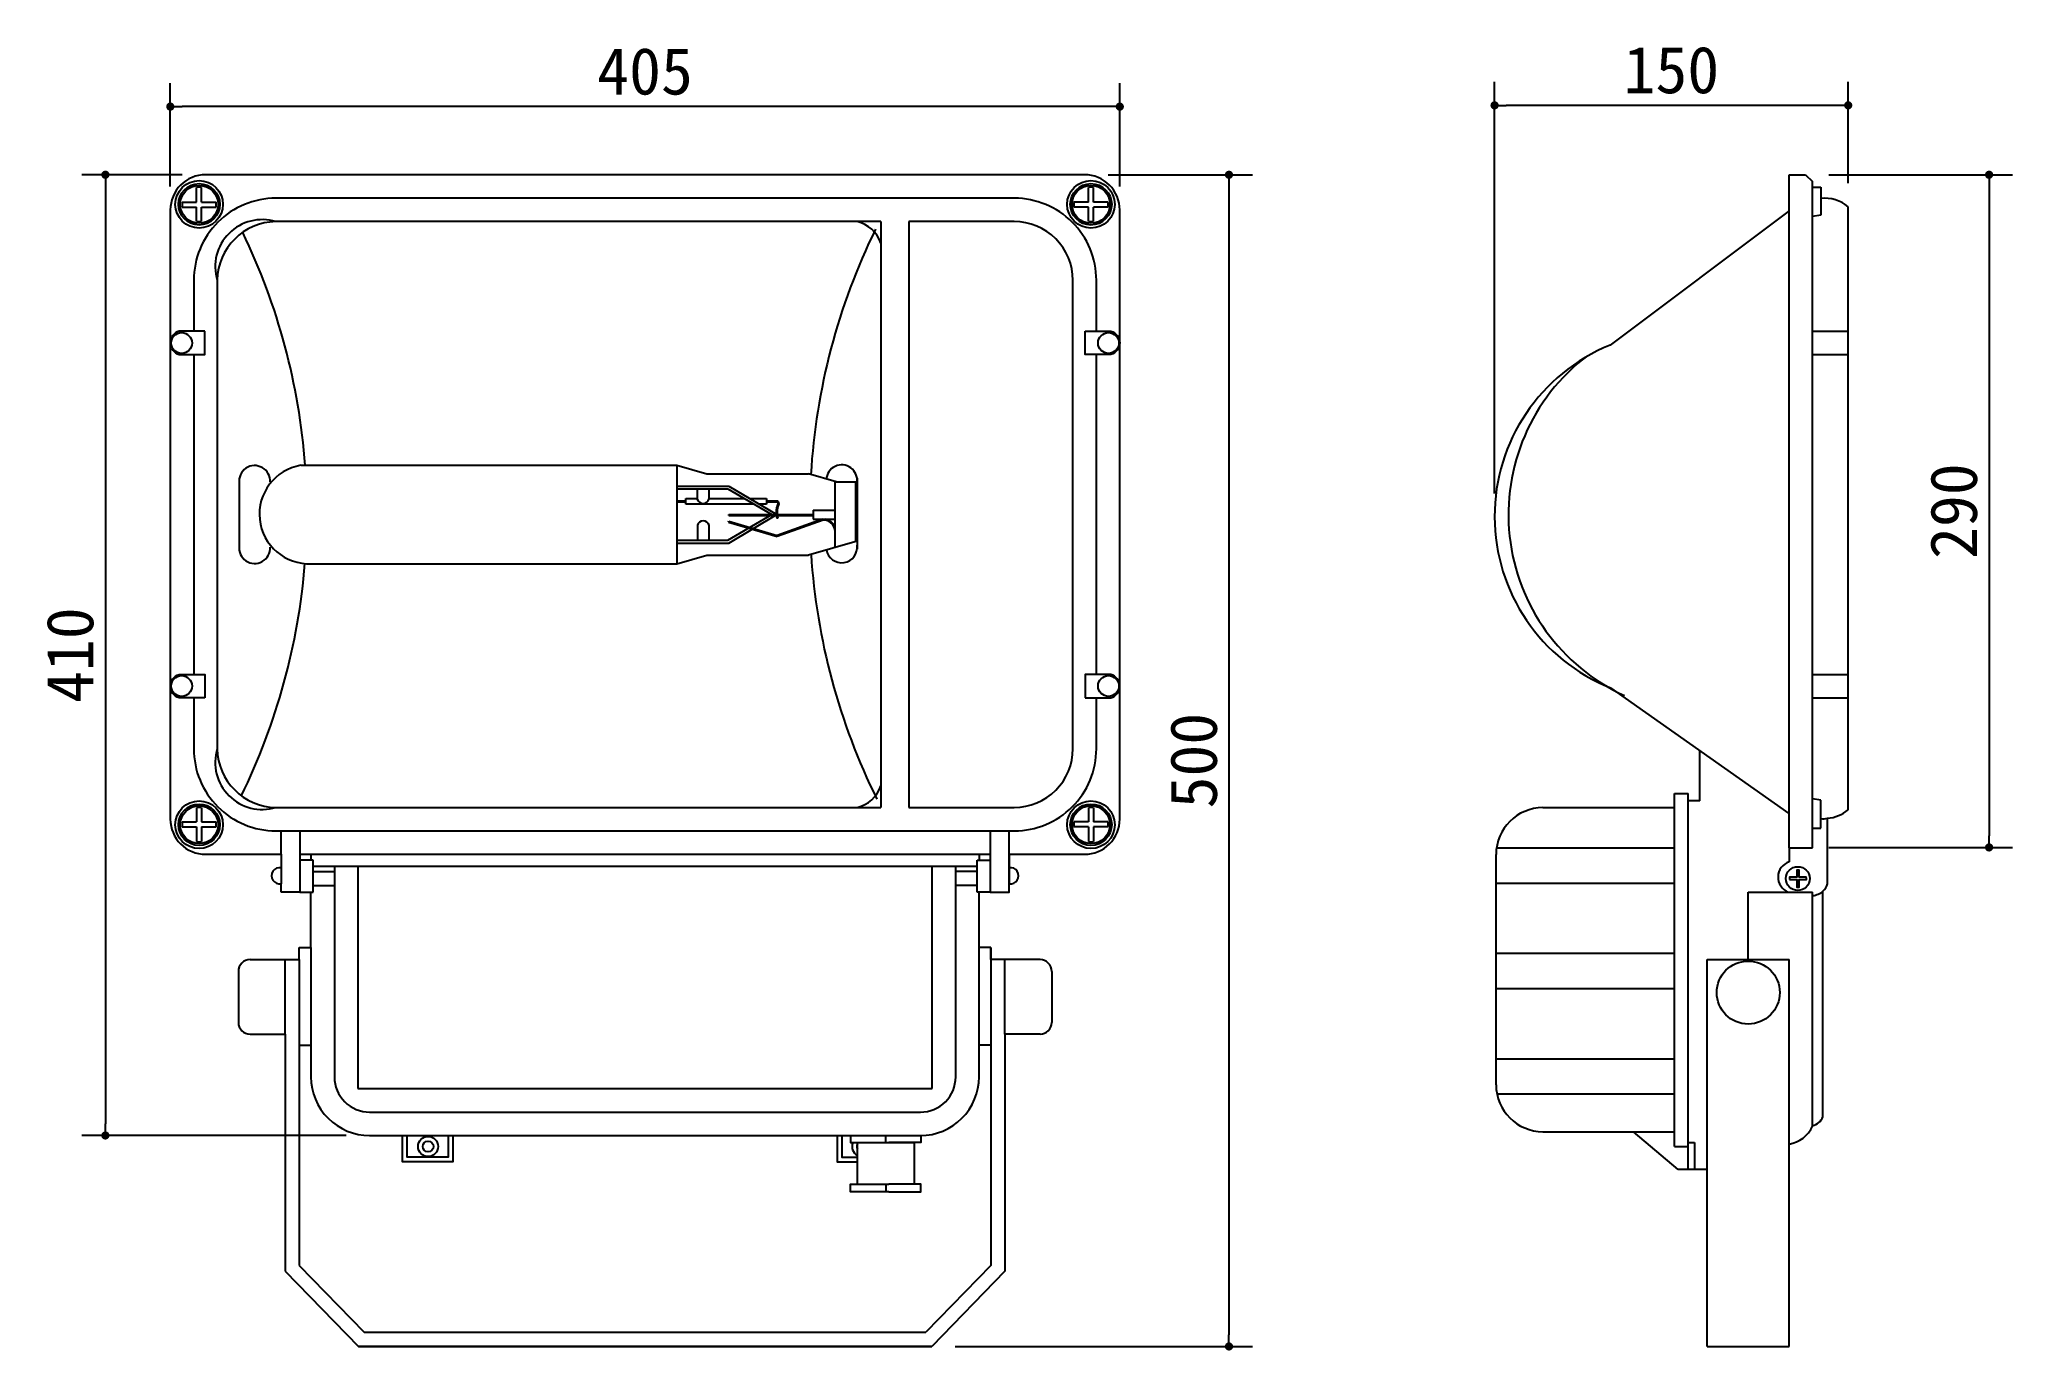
# Model space of a CAD drawing. Extents: x 901 to 1743, y 436 to 995.
import ezdxf

# ---------------------------------------------------------------- set-up
doc = ezdxf.new("R2010")
doc.units = 0
doc.header["$MEASUREMENT"] = 0
doc.layers.get('0').update_dxf_attribs({"linetype": 'CONTINUOUS'})
doc.layers.get('DEFPOINTS').update_dxf_attribs({"linetype": 'CONTINUOUS'})
for name, color, linetype in [('3', 3, 'CONTINUOUS'), ('4', 4, 'CONTINUOUS'), ('7', 7, 'CONTINUOUS'), ('DIM', 3, 'CONTINUOUS')]:
    doc.layers.add(name, color=color, linetype=linetype)
doc.styles.add('HZ', font='')
doc.styles.get('HZ').set_extended_font_data('仿宋_GB2312')
doc.dimstyles.get("Standard").update_dxf_attribs({"dimtxt": 0.18, "dimasz": 0.18, "dimexe": 0.18, "dimexo": 0.0625, "dimgap": 0.09, "dimtad": 0, "dimtih": 1, "dimtoh": 1, "dimdec": 4, "dimzin": 0, "dimtxsty": 'STANDARD', "dimcen": 0.09, "dimazin": 3, "dimtfac": 1, "dimtdec": 4, "dimtofl": 0, "dimtmove": 0, "dimatfit": 3, "dimtolj": 1, "dimtzin": 0})

# ---------------------------------------------------------------- blocks, each defined once
blk = doc.blocks.new('_DOT')
at = {"color": 0, "linetype": 'BYBLOCK'}
blk.add_line((-0.35, 0), (-1, 0), dxfattribs=at)
at = {"color": 0, "linetype": 'BYBLOCK', "const_width": 0.35}
blk.add_lwpolyline([(-0.175, 0, 1), (0.175, 0, 1)], format="xyb", close=True, dxfattribs=at)
blk = doc.blocks.new('*D4')
at = {"linetype": 'BYBLOCK'}
for p, q in [((1356.94, 937.45), (1418.52, 937.45)), ((1408.52, 932.45), (1408.52, 442.41)), ((1291.71, 437.41), (1418.52, 437.41))]:
    blk.add_line(p, q, dxfattribs=at)
at = {"layer": 'DEFPOINTS', "color": 0, "linetype": 'BYBLOCK'}
for p in [(1346.94, 937.45), (1281.71, 437.41), (1408.52, 437.41)]:
    blk.add_point(p, dxfattribs=at)
at = {"linetype": 'BYBLOCK', "xscale": 5, "yscale": 5, "zscale": 5}
for p, rotation in [((1408.52, 937.45), 90), ((1408.52, 437.41), 270)]:
    blk.add_blockref('_DOT', p, dxfattribs=dict(at, rotation=rotation))
at = {"color": 0, "linetype": 'BYBLOCK', "insert": (1393.52, 687.43), "char_height": 20, "attachment_point": 5, "rotation": 90, "style": 'HZ'}
blk.add_mtext('\\A1;500', dxfattribs=at)
blk = doc.blocks.new('*D5')
at = {"linetype": 'BYBLOCK'}
for p, q in [((961.94, 937.45), (919.24, 937.45)), ((929.24, 932.45), (929.24, 532.45)), ((1031.94, 527.45), (919.24, 527.45))]:
    blk.add_line(p, q, dxfattribs=at)
at = {"layer": 'DEFPOINTS', "color": 0, "linetype": 'BYBLOCK'}
for p in [(971.94, 937.45), (929.24, 527.45), (1041.94, 527.45)]:
    blk.add_point(p, dxfattribs=at)
at = {"linetype": 'BYBLOCK', "xscale": 5, "yscale": 5, "zscale": 5}
for p, rotation in [((929.24, 937.45), 90), ((929.24, 527.45), 270)]:
    blk.add_blockref('_DOT', p, dxfattribs=dict(at, rotation=rotation))
at = {"color": 0, "linetype": 'BYBLOCK', "insert": (914.24, 732.45), "char_height": 20, "attachment_point": 5, "rotation": 90, "style": 'HZ'}
blk.add_mtext('\\A1;410', dxfattribs=at)
blk = doc.blocks.new('*D6')
at = {"linetype": 'BYBLOCK'}
for p, q in [((956.94, 932.45), (956.94, 976.53)), ((1361.94, 932.45), (1361.94, 976.53)), ((1356.94, 966.53), (961.94, 966.53))]:
    blk.add_line(p, q, dxfattribs=at)
at = {"layer": 'DEFPOINTS', "color": 0, "linetype": 'BYBLOCK'}
for p in [(956.94, 966.53), (956.94, 922.45), (1361.94, 922.45)]:
    blk.add_point(p, dxfattribs=at)
at = {"linetype": 'BYBLOCK', "xscale": 5, "yscale": 5, "zscale": 5, "rotation": 180}
blk.add_blockref('_DOT', (956.94, 966.53), dxfattribs=at)
at = {"linetype": 'BYBLOCK', "xscale": 5, "yscale": 5, "zscale": 5}
blk.add_blockref('_DOT', (1361.94, 966.53), dxfattribs=at)
at = {"color": 0, "linetype": 'BYBLOCK', "insert": (1159.44, 981.53), "char_height": 20, "attachment_point": 5, "style": 'HZ'}
blk.add_mtext('\\A1;405', dxfattribs=at)
blk = doc.blocks.new('*D7')
at = {"linetype": 'BYBLOCK'}
for p, q in [((1521.82, 801.46), (1521.82, 977.08)), ((1672.65, 933.8), (1672.65, 977.08)), ((1667.65, 967.08), (1526.82, 967.08))]:
    blk.add_line(p, q, dxfattribs=at)
at = {"layer": 'DEFPOINTS', "color": 0, "linetype": 'BYBLOCK'}
for p in [(1521.82, 967.08), (1672.65, 923.8), (1521.82, 791.46)]:
    blk.add_point(p, dxfattribs=at)
at = {"linetype": 'BYBLOCK', "xscale": 5, "yscale": 5, "zscale": 5, "rotation": 180}
blk.add_blockref('_DOT', (1521.82, 967.08), dxfattribs=at)
at = {"linetype": 'BYBLOCK', "xscale": 5, "yscale": 5, "zscale": 5}
blk.add_blockref('_DOT', (1672.65, 967.08), dxfattribs=at)
at = {"color": 0, "linetype": 'BYBLOCK', "insert": (1597.23, 982.08), "char_height": 20, "attachment_point": 5, "style": 'HZ'}
blk.add_mtext('\\A1;150', dxfattribs=at)
blk = doc.blocks.new('*D8')
at = {"linetype": 'BYBLOCK'}
for p, q in [((1664.44, 937.45), (1742.76, 937.45)), ((1732.76, 932.45), (1732.76, 655.38)), ((1664.44, 650.38), (1742.76, 650.38))]:
    blk.add_line(p, q, dxfattribs=at)
at = {"layer": 'DEFPOINTS', "color": 0, "linetype": 'BYBLOCK'}
for p in [(1654.44, 937.45), (1654.44, 650.38), (1732.76, 650.38)]:
    blk.add_point(p, dxfattribs=at)
at = {"linetype": 'BYBLOCK', "xscale": 5, "yscale": 5, "zscale": 5}
for p, rotation in [((1732.76, 937.45), 90), ((1732.76, 650.38), 270)]:
    blk.add_blockref('_DOT', p, dxfattribs=dict(at, rotation=rotation))
at = {"color": 0, "linetype": 'BYBLOCK', "insert": (1717.76, 793.91), "char_height": 20, "attachment_point": 5, "rotation": 90, "style": 'HZ'}
blk.add_mtext('\\A1;290', dxfattribs=at)

msp = doc.modelspace()

# ---------------------------------------------------------------- hatches: boundary and pattern name
at = {"layer": '3'}
h = msp.add_hatch(dxfattribs=at)
h.set_pattern_fill('ANSI32', color=256, scale=120, angle=315, style=0)
h.set_pattern_definition([(0, (-830.528, 470.16), (1e-14, 45), []), (0, (-815.528, 455.16), (1e-14, 45), [])])
h.paths.add_polyline_path([(1598.57, 667.35), (1542.45, 667.35, 0.414214), (1522.45, 647.35), (1522.45, 549.07, 0.414214), (1542.45, 529.07), (1598.57, 529.07)])

# ---------------------------------------------------------------- linework, layer by layer
for p, q in [((968.15, 925.71), (968.15, 932.05)), ((970.23, 925.71), (970.23, 932.06)), ((1348.65, 925.71), (1348.65, 932.06)), ((1350.74, 925.71), (1350.74, 932.05)), ((1661.05, 927.36), (1661.05, 920.16)), ((961.98, 925.71), (968.15, 925.71)), ((962.03, 923.62), (968.15, 923.62)), ((968.15, 917.61), (968.15, 923.62)), ((970.23, 925.71), (976.47, 925.71)), ((970.23, 923.62), (976.43, 923.62)), ((970.23, 917.6), (970.23, 923.62)), ((1260.02, 917.45), (1001.94, 917.45)), ((1260.02, 917.45), (1260.02, 667.45)), ((1272.02, 917.45), (1272.02, 667.45)), ((1348.65, 925.71), (1342.41, 925.71)), ((1348.65, 923.62), (1342.46, 923.62)), ((1348.65, 917.6), (1348.65, 923.62)), ((1356.91, 925.71), (1350.74, 925.71)), ((1350.74, 917.61), (1350.74, 923.62)), ((1356.86, 923.62), (1350.74, 923.62)), ((1661.05, 920.16), (1657.45, 919.61)), ((976.94, 892.45), (976.94, 692.45)), ((1657.45, 870.68), (1672.45, 870.68)), ((1657.45, 860.74), (1672.45, 860.74)), ((1012.59, 813.45), (1173.06, 813.45)), ((1173.06, 813.45), (1173.06, 771.45)), ((1173.06, 813.45), (1173.06, 806.85)), ((1173.06, 813.45), (1185.85, 809.75)), ((1185.85, 809.75), (1229.2, 809.75)), ((1240.92, 806.35), (1229.2, 809.75)), ((986.34, 807.61), (986.34, 777.29)), ((1173.06, 804.61), (1195.11, 804.61)), ((1173.06, 803.37), (1194.71, 803.37)), ((1181.71, 803.37), (1181.73, 799.02)), ((1186.68, 803.37), (1186.7, 799.04)), ((1194.71, 803.37), (1213.48, 792.45)), ((1195.11, 804.61), (1215.62, 792.45)), ((1240.44, 806.35), (1240.44, 778.41)), ((1240.44, 806.35), (1249.86, 806.35)), ((1249.17, 806.35), (1249.17, 780.94)), ((1249.86, 807.92), (1249.86, 777.6)), ((1176.78, 796.85), (1176.78, 799.28)), ((1176.78, 799.28), (1181.73, 799.28)), ((1205.91, 796.85), (1176.78, 796.85)), ((1194.71, 781.53), (1213.48, 792.45)), ((1195.11, 780.29), (1215.62, 792.45)), ((1195.17, 792.45), (1231.19, 792.45)), ((1195.17, 792.07), (1195.17, 792.45)), ((1195.17, 792.07), (1231.19, 792.07)), ((1204.1, 799.28), (1211.26, 799.28)), ((1211.26, 796.85), (1208.19, 796.85)), ((1211.26, 799.28), (1211.26, 796.85)), ((1231.19, 794.37), (1240.44, 794.37)), ((1231.19, 794.37), (1231.19, 790.43)), ((1195.1, 789.19), (1195.14, 789.57)), ((1195.1, 789.19), (1215.85, 783.08)), ((1195.14, 789.57), (1215.83, 783.48)), ((1216.03, 790.94), (1215.66, 790.85)), ((1235.17, 790.43), (1215.83, 783.48)), ((1235.39, 790.11), (1215.85, 783.08)), ((1231.19, 790.43), (1240.44, 790.43)), ((1173.06, 781.53), (1194.71, 781.53)), ((1173.06, 780.29), (1195.11, 780.29)), ((1173.06, 771.45), (1185.85, 775.16)), ((1185.85, 775.16), (1229.2, 775.16)), ((1249.86, 781.14), (1229.2, 775.16)), ((1017.07, 771.45), (1173.06, 771.45)), ((1657.45, 724.16), (1672.45, 724.16)), ((1657.45, 714.22), (1672.45, 714.22)), ((968.15, 667.29), (968.15, 661.28)), ((970.23, 667.3), (970.23, 661.28)), ((1001.94, 667.45), (1260.02, 667.45)), ((1348.65, 667.3), (1348.65, 661.28)), ((1350.74, 667.29), (1350.74, 661.28)), ((1661.05, 670.53), (1657.45, 671.09)), ((1661.05, 658.53), (1661.05, 670.53)), ((961.98, 659.2), (968.15, 659.2)), ((962.03, 661.28), (968.15, 661.28)), ((968.15, 659.2), (968.15, 652.85)), ((970.23, 661.28), (976.43, 661.28)), ((970.23, 659.2), (970.23, 652.84)), ((970.23, 659.2), (976.47, 659.2)), ((1004.17, 647.45), (1004.17, 657.45)), ((1012.23, 657.45), (1012.23, 631.33)), ((1306.66, 657.45), (1306.66, 631.33)), ((1314.71, 647.45), (1314.71, 657.45)), ((1348.65, 659.2), (1342.41, 659.2)), ((1348.65, 661.28), (1342.46, 661.28)), ((1348.65, 659.2), (1348.65, 652.84)), ((1356.86, 661.28), (1350.74, 661.28)), ((1356.91, 659.2), (1350.74, 659.2)), ((1350.74, 659.2), (1350.74, 652.85)), ((1657.45, 658.53), (1661.05, 658.53)), ((1647.45, 650.16), (1657.45, 650.16)), ((1647.45, 650.16), (1647.45, 644.23)), ((1004.17, 641.68), (1004.17, 634.91)), ((1017.81, 644.91), (1012.23, 644.91)), ((1012.23, 644.91), (1012.23, 631.33)), ((1017.81, 631.33), (1017.81, 644.91)), ((1017.81, 642.45), (1301.08, 642.45)), ((1017.81, 640.14), (1026.94, 640.14)), ((1036.94, 642.45), (1036.94, 547.45)), ((1281.94, 547.45), (1281.94, 642.45)), ((1301.08, 640.14), (1291.94, 640.14)), ((1301.08, 644.91), (1306.66, 644.91)), ((1301.08, 631.33), (1301.08, 644.91)), ((1306.66, 644.91), (1306.66, 631.33)), ((1314.71, 641.68), (1314.71, 634.91)), ((1016.94, 631.33), (1017.81, 631.33)), ((1017.81, 634.18), (1026.94, 634.18)), ((1301.08, 634.18), (1291.94, 634.18)), ((1301.94, 631.33), (1301.08, 631.33)), ((1629.95, 602.48), (1629.95, 631.33)), ((1629.95, 631.33), (1657.45, 631.33)), ((1657.45, 531.41), (1657.45, 631.33)), ((1306.94, 607.6), (1306.94, 471.97)), ((1005.94, 570.69), (1005.94, 602.48)), ((1011.94, 602.48), (1011.94, 471.97)), ((1306.94, 602.48), (1306.94, 471.97)), ((1312.94, 570.69), (1312.94, 602.48)), ((1011.94, 566.06), (1016.94, 566.06)), ((1306.94, 566.06), (1301.94, 566.06)), ((1306.94, 566.06), (1301.94, 566.06)), ((1036.94, 547.45), (1281.94, 547.45)), ((1262.21, 524.39), (1262.21, 527.45)), ((1581.14, 529.07), (1598.57, 529.07)), ((1598.57, 522.7), (1604.45, 522.7)), ((1604.45, 524.45), (1607.11, 524.45)), ((1607.11, 524.45), (1607.11, 512.98)), ((1647.45, 523.76), (1647.45, 529.07)), ((1262.21, 506.64), (1262.21, 503.36)), ((1011.94, 471.97), (1039.67, 443.45)), ((1306.94, 471.97), (1279.21, 443.45)), ((1306.94, 471.97), (1279.21, 443.45)), ((1039.67, 443.45), (1279.21, 443.45))]:
    msp.add_line(p, q, dxfattribs=at)
for points in [[(1351.94, 870.68), (1351.94, 892.45, 0.414214), (1316.94, 927.45), (1001.94, 927.45, 0.414214), (966.94, 892.45), (966.94, 870.68)], [(1272.02, 667.45), (1316.94, 667.45, 0.414214), (1341.94, 692.45), (1341.94, 892.45, 0.414214), (1316.94, 917.45), (1272.02, 917.45)], [(1211.26, 798.25), (1215.92, 798.25, -0.364101), (1216.31, 796.52, 0.148926), (1216.03, 790.94)], [(1211.26, 797.86), (1215.78, 797.86, -0.336286), (1215.95, 796.68, 0.149644), (1215.66, 790.85)], [(1186.72, 781.53), (1186.72, 787.85, 0.749752), (1181.75, 787.85), (1181.75, 781.53)], [(966.94, 714.22), (966.94, 692.45, 0.414214), (1001.94, 657.45), (1316.94, 657.45, 0.414214), (1351.94, 692.45), (1351.94, 714.22)], [(1026.94, 642.45), (1026.94, 552.45, 0.414214), (1041.94, 537.45), (1276.94, 537.45, 0.414214), (1291.94, 552.45), (1291.94, 642.45)], [(1647.56, 636.64), (1650.68, 636.64), (1650.68, 633.46, 0.071798), (1651.72, 633.47), (1651.72, 636.64), (1654.81, 636.64, 0.071816), (1654.78, 637.68), (1651.72, 637.68), (1651.72, 640.69, 0.071798), (1650.68, 640.69), (1650.68, 637.68), (1647.58, 637.68), (1647.58, 636.64)], [(1661.9, 631.74, -0.180174), (1657.45, 629.69)]]:
    msp.add_lwpolyline(points, format="xyb", dxfattribs=at)
for points in [[(971.7, 870.68), (960.72, 870.68, 0.749752), (960.72, 860.74), (971.7, 860.74), (971.7, 870.68)], [(1347.19, 870.68), (1358.17, 870.68, -0.749752), (1358.17, 860.74), (1347.19, 860.74), (1347.19, 870.68)], [(971.7, 714.22), (960.72, 714.22, -0.749752), (960.72, 724.16), (971.7, 724.16), (971.7, 714.22)], [(1347.19, 714.22), (1358.17, 714.22, 0.749752), (1358.17, 724.16), (1347.19, 724.16), (1347.19, 714.22)]]:
    msp.add_lwpolyline(points, format="xyb", close=True, dxfattribs=at)
for points in [[(966.94, 860.74), (966.94, 724.16)], [(1351.94, 724.16), (1351.94, 860.74)], [(1173.06, 798.25), (1176.78, 798.25)], [(1173.06, 797.86), (1176.78, 797.86)], [(1186.7, 799.28), (1201.74, 799.28)], [(1306.66, 657.45), (1306.66, 631.33), (1314.71, 631.33), (1314.71, 657.45)], [(1012.23, 647.45), (1306.66, 647.45)], [(1016.94, 647.45), (1016.94, 644.91)], [(1301.94, 647.45), (1301.94, 644.91)], [(1077.46, 527.45), (1077.46, 516.18), (1055.99, 516.18), (1055.99, 527.45)], [(1075.46, 527.45), (1075.46, 518.18), (1057.99, 518.18), (1057.99, 527.45)], [(1241.43, 527.45), (1241.43, 516.18), (1250.02, 516.18)], [(1243.43, 527.45), (1243.43, 518.18), (1250.02, 518.18)], [(1247.02, 527.45), (1247.02, 524.39), (1263.39, 524.39)], [(1250.02, 506.64), (1250.02, 524.39), (1274.29, 524.39), (1274.29, 506.64)], [(1277.02, 527.45), (1277.02, 524.39), (1263.39, 524.39)], [(1263.39, 503.36), (1247.02, 503.36), (1247.02, 506.64), (1263.39, 506.64)], [(1263.39, 503.36), (1277.02, 503.36), (1277.02, 506.64), (1263.39, 506.64)]]:
    msp.add_lwpolyline(points, dxfattribs=at)
for centre, radius in [((969.23, 924.83), 10.16), ((1349.66, 924.83), 10.16), ((969.23, 924.83), 8.84), ((969.23, 924.83), 8.07), ((1349.66, 924.83), 8.84), ((1349.66, 924.83), 8.07), ((961.76, 865.64), 4.44), ((1357.13, 865.64), 4.44), ((961.76, 719.26), 4.44), ((1357.13, 719.26), 4.44), ((969.23, 660.07), 10.16), ((969.23, 660.07), 8.84), ((969.23, 660.07), 8.07), ((1349.66, 660.07), 10.16), ((1349.66, 660.07), 8.84), ((1349.66, 660.07), 8.07), ((1651.18, 637.08), 5.08), ((1630.02, 588.43), 13.44), ((1066.88, 522.74), 4.29), ((1066.88, 522.74), 2.29)]:
    msp.add_circle(centre, radius, dxfattribs=at)
for centre, radius, start, end in [((969.23, 924.83), 7.3, 82.06856, 98.49534), ((1349.66, 924.83), 7.3, 81.50466, 97.93144), ((969.23, 924.83), 7.3, 173.09608, 189.52699), ((969.23, 924.83), 7.3, 261.50466, 277.93144), ((996.16, 898.24), 20.07, 73.23945, 196.76055), ((969.23, 924.83), 7.3, 350.47301, 6.90392), ((1002.37, 892.02), 25.43, 90.96978, 179.03022), ((1246.69, 903.72), 14.09, 18.79848, 77.03801), ((1349.66, 924.83), 7.3, 173.09608, 189.52699), ((1349.66, 924.83), 7.3, 262.06856, 278.49534), ((1349.66, 924.83), 7.3, 350.47301, 6.90392), ((740.28, 793.23), 274.91, 4.21754, 25.79475), ((1504.59, 793.23), 274.91, 153.88116, 176.61433), ((1612.78, 792.42), 85.06, 127.14878, 245.27405), ((992.88, 806.74), 6.6, 356.3815, 187.58359), ((1016.11, 792.59), 21.16, 99.56346, 272.61253), ((1243.32, 807.05), 6.6, 352.41641, 176.74546), ((992.89, 806.62), 6.58, 185.41867, 185.79741), ((1184.21, 799.75), 2.59, 196.51837, 343.96152), ((1235.47, 785.08), 5.03, 8.26659, 90.82164), ((1235.44, 785.09), 5.41, 22.41797, 80.86588), ((992.88, 778.16), 6.6, 172.41641, 3.6185), ((1504.59, 793.23), 274.91, 183.70652, 206.39541), ((1243.32, 778.47), 6.6, 189.6879, 7.58359), ((740.28, 793.23), 274.91, 333.90123, 355.46661), ((996.16, 686.66), 20.07, 163.23945, 286.76055), ((1002.37, 692.88), 25.43, 180.96978, 269.03022), ((1246.69, 681.18), 14.09, 282.96199, 341.20152), ((969.23, 660.07), 7.3, 82.06856, 98.49534), ((1349.66, 660.07), 7.3, 81.50466, 97.93144), ((969.23, 660.07), 7.3, 170.47301, 186.90392), ((969.23, 660.07), 7.3, 353.09608, 9.52699), ((969.23, 660.07), 7.3, 353.09608, 9.52699), ((1349.66, 660.07), 7.3, 170.47301, 186.90392), ((1349.66, 660.07), 7.3, 353.09608, 9.52699), ((1661.76, 672.58), 9.95, 265.87734, 281.80949), ((969.23, 660.07), 7.3, 261.50466, 277.93144), ((1349.66, 660.07), 7.3, 262.06856, 278.49534), ((1649.6, 637.7), 6.87, 108.25431, 248.18345), ((1252.01, 522.74), 4.29, 157.40222, 242.41586), ((1252.01, 522.74), 2.29, 150.0776, 209.9224)]:
    msp.add_arc(centre, radius, start, end, dxfattribs=at)
at = {"layer": '4'}
for p, q in [((1647.45, 937.45), (1654.44, 937.45)), ((1647.45, 922.08), (1647.45, 937.45)), ((1654.44, 937.45), (1657.45, 934.51)), ((1657.45, 932.16), (1657.45, 934.51)), ((1657.45, 932.16), (1661.05, 932.16)), ((1661.05, 932.16), (1661.05, 927.36)), ((1647.45, 922.08), (1571.09, 864.72)), ((1672.65, 666.46), (1672.65, 923.8)), ((1647.45, 664.92), (1571.4, 718.42)), ((1609.32, 670.21), (1609.32, 691.75)), ((1598.57, 673.42), (1604.45, 673.42)), ((1598.57, 667.35), (1598.57, 673.42)), ((1542.45, 667.35), (1598.57, 667.35)), ((1609.32, 670.21), (1604.45, 670.21)), ((1663.8, 634.79), (1663.8, 662.85)), ((1004.17, 647.45), (1004.17, 641.68)), ((1314.71, 647.45), (1314.71, 641.68)), ((1522.45, 549.07), (1522.45, 647.35)), ((1004.17, 631.33), (1004.17, 634.91)), ((1012.23, 631.33), (1004.17, 631.33)), ((1012.23, 631.33), (1016.94, 631.33)), ((1016.94, 607.6), (1016.94, 631.33)), ((1301.94, 607.6), (1301.94, 631.33)), ((1306.66, 631.33), (1301.94, 631.33)), ((1306.66, 631.33), (1314.71, 631.33)), ((1314.71, 631.33), (1314.71, 634.91)), ((1661.9, 535.39), (1661.9, 631.74)), ((1011.94, 607.6), (1016.94, 607.6)), ((1011.94, 602.48), (1011.94, 607.6)), ((1306.94, 607.6), (1301.94, 607.6)), ((1306.94, 602.48), (1306.94, 607.6)), ((990.98, 602.48), (1011.94, 602.48)), ((1327.91, 602.48), (1306.94, 602.48)), ((985.98, 597.48), (985.98, 575.69)), ((1332.91, 597.48), (1332.91, 575.69)), ((990.98, 570.69), (1005.94, 570.69)), ((1005.94, 570.69), (1005.94, 469.54)), ((1327.91, 570.69), (1312.94, 570.69)), ((1312.94, 570.69), (1312.94, 469.54)), ((1542.45, 529.07), (1581.14, 529.07)), ((1600.15, 512.98), (1581.14, 529.07)), ((1647.45, 437.45), (1647.45, 523.76)), ((1612.45, 512.98), (1600.15, 512.98)), ((1612.45, 437.45), (1612.45, 512.98)), ((1005.94, 469.54), (1037.18, 437.41)), ((1312.94, 469.54), (1281.71, 437.41)), ((1037.14, 437.45), (1281.75, 437.45)), ((1281.75, 437.45), (1037.14, 437.45)), ((1612.45, 437.45), (1647.45, 437.45))]:
    msp.add_line(p, q, dxfattribs=at)
msp.add_lwpolyline([(1314.71, 647.45), (1346.94, 647.45, 0.414214), (1361.94, 662.45), (1361.94, 922.45, 0.414214), (1346.94, 937.45), (971.94, 937.45, 0.414214), (956.94, 922.45), (956.94, 662.45, 0.414214), (971.94, 647.45), (1004.17, 647.45)], format="xyb", dxfattribs=at)
for centre, radius, start, end in [((1662.71, 912.08), 15.37, 49.69087, 96.19739), ((1600.66, 791.63), 78.84, 112.0285, 248.21285), ((1542.45, 647.35), 20, 90, 180), ((1662.71, 678.18), 15.37, 274.0734, 310.30913), ((1003.54, 638.29), 3.45, 79.36089, 280.63911), ((1315.35, 638.29), 3.45, 259.36089, 100.63911), ((1657.14, 636.82), 6.96, 313.15409, 343.07303), ((990.98, 597.48), 5, 90, 180), ((1327.91, 597.48), 5, 360, 90), ((990.98, 575.69), 5, 180, 270), ((1327.91, 575.69), 5, 270, 360), ((1542.45, 549.07), 20, 180, 270), ((1645.15, 537.12), 13.56, 279.76241, 335.09779), ((1655.89, 537.9), 6.51, 283.84031, 337.32144)]:
    msp.add_arc(centre, radius, start, end, dxfattribs=at)
at = {"layer": '7'}
for p, q in [((1657.45, 650.16), (1657.45, 932.16)), ((1647.45, 650.16), (1647.45, 922.08)), ((1604.45, 512.98), (1604.45, 673.42)), ((1598.57, 522.7), (1598.57, 667.35)), ((1612.45, 602.48), (1647.45, 602.48)), ((1612.45, 512.98), (1612.45, 602.48)), ((1647.45, 523.76), (1647.45, 602.48))]:
    msp.add_line(p, q, dxfattribs=at)
msp.add_lwpolyline([(1016.94, 607.6), (1016.94, 552.45, 0.414214), (1041.94, 527.45), (1276.94, 527.45, 0.414214), (1301.94, 552.45), (1301.94, 631.33)], format="xyb", dxfattribs=at)

# ---------------------------------------------------------------- dimensions: what is measured, and where the dimension line sits
at = {"layer": 'DIM'}
dim = msp.add_linear_dim(base=(956.94, 966.53), p1=(1361.94, 922.45), p2=(956.94, 922.45), dimstyle='STANDARD', override={"dimscale": 10, "dimtxt": 2, "dimasz": 0.5, "dimexe": 1, "dimexo": 1, "dimgap": 0.5, "dimtad": 1, "dimtih": 0, "dimtoh": 0, "dimdec": 0, "dimtxsty": 'HZ', "dimblk1": 'DOT', "dimblk2": 'DOT', "dimsah": 1, "dimcen": 0, "dimclrd": 256, "dimclre": 256, "dimtfac": 0.5, "dimtdec": 0, "dimtofl": 1}, dxfattribs=at)
dim.commit()
dim.dimension.update_dxf_attribs({"geometry": '*D6', "text_midpoint": (1159.44, 981.53)})
dim = msp.add_linear_dim(base=(1521.82, 967.08), p1=(1672.65, 923.8), p2=(1521.82, 791.46), text='150', dimstyle='STANDARD', override={"dimscale": 10, "dimtxt": 2, "dimasz": 0.5, "dimexe": 1, "dimexo": 1, "dimgap": 0.5, "dimtad": 1, "dimtih": 0, "dimtoh": 0, "dimdec": 0, "dimtxsty": 'HZ', "dimblk1": 'DOT', "dimblk2": 'DOT', "dimsah": 1, "dimcen": 0, "dimclrd": 256, "dimclre": 256, "dimtfac": 0.5, "dimtdec": 0, "dimtofl": 1}, dxfattribs=at)
dim.commit()
dim.dimension.update_dxf_attribs({"geometry": '*D7', "text_midpoint": (1597.23, 982.08)})
for base, p1, p2, picture, middle in [((929.24, 527.45), (971.94, 937.45), (1041.94, 527.45), '*D5', (914.24, 732.45)), ((1408.52, 437.41), (1346.94, 937.45), (1281.71, 437.41), '*D4', (1393.52, 687.43))]:
    dim = msp.add_linear_dim(base=base, p1=p1, p2=p2, angle=90, dimstyle='STANDARD', override={"dimscale": 10, "dimtxt": 2, "dimasz": 0.5, "dimexe": 1, "dimexo": 1, "dimgap": 0.5, "dimtad": 1, "dimtih": 0, "dimtoh": 0, "dimdec": 0, "dimtxsty": 'HZ', "dimblk1": 'DOT', "dimblk2": 'DOT', "dimsah": 1, "dimcen": 0, "dimclrd": 256, "dimclre": 256, "dimtfac": 0.5, "dimtdec": 0, "dimtofl": 1}, dxfattribs=at)
    dim.commit()
    dim.dimension.update_dxf_attribs({"geometry": picture, "text_midpoint": middle})
dim = msp.add_linear_dim(base=(1732.76, 650.38), p1=(1654.44, 937.45), p2=(1654.44, 650.38), angle=90, text='290', dimstyle='STANDARD', override={"dimscale": 10, "dimtxt": 2, "dimasz": 0.5, "dimexe": 1, "dimexo": 1, "dimgap": 0.5, "dimtad": 1, "dimtih": 0, "dimtoh": 0, "dimdec": 0, "dimtxsty": 'HZ', "dimblk1": 'DOT', "dimblk2": 'DOT', "dimsah": 1, "dimcen": 0, "dimclrd": 256, "dimclre": 256, "dimtfac": 0.5, "dimtdec": 0, "dimtofl": 1}, dxfattribs=at)
dim.commit()
dim.dimension.update_dxf_attribs({"geometry": '*D8', "text_midpoint": (1717.76, 793.91)})

doc.saveas('drawing.dxf')
